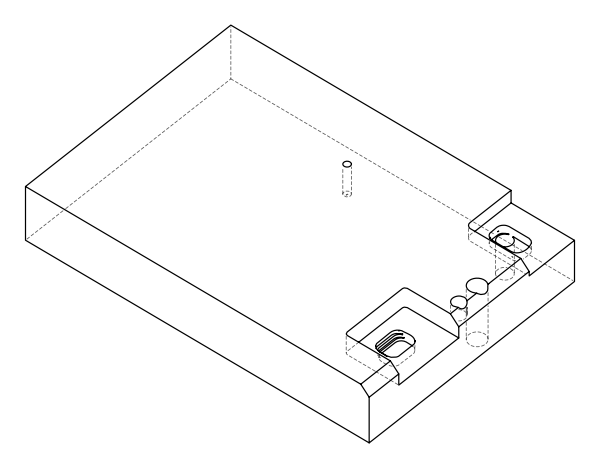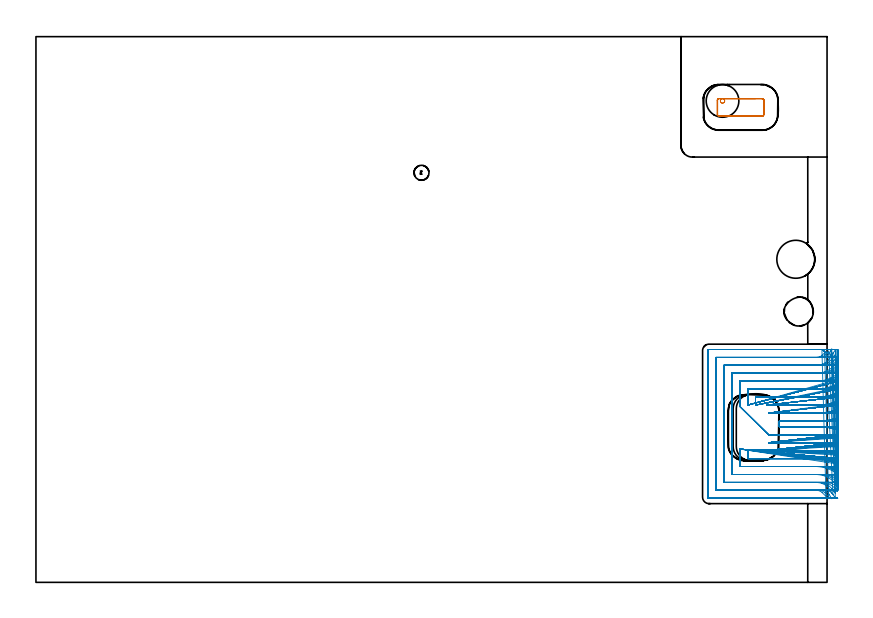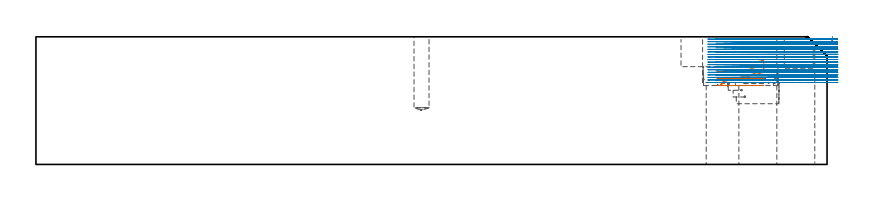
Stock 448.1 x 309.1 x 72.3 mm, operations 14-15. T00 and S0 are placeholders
(PLAN: 15 operations, 10 tool changes, 109.6 min)
(1 SPOT_DRILL | STEP1HOLE | NXT0321_9005460120000 | 0.05 min | 182 mm3)
(2 SPOT_DRILL_1 | STEP1POCKET | NXT0321_9005460120000 | 0.03 min | 1 mm3)
(3 SPOT_DRILL_2 | STEP1POCKET_1 | NXT0321_9005460120000 | 0.03 min | 3 mm3)
(4 DRILL_THROUGH_HOLE_INTO_CENTER | STEP1HOLE | NXT0301_065 | 0.31 min | 4855 mm3)
(5 DRILL_TO_ENLARGE_THROUGH_HOLE | STEP1HOLE | UGT0301_052 | 0.33 min | 21173 mm3)
(6 INDEXABLE_INSERT_DRILL_THROUGH_HOLE_FROM_SOLID | STEP1HOLE_1 | NXT0302_008 | 0.2 min | 19399 mm3)
(7 DRILL_BLIND_HOLE_INTO_CENTER | STEP1POCKET | NXT0301_056 | 0.18 min | 2286 mm3)
(8 DRILL_BLIND_HOLE_INTO_CENTER_1 | STEP1POCKET_1 | NXT0301_128 | 0.08 min | 1912 mm3)
(9 MILL_ROUGH_BLIND_HOLE_CONTOUR | STEP1POCKET_1 | NXT0201_013 | Spiral | 0.67 min | 1902 mm3)
(10 AREA_MILL | FG_CHAMFER_SURFACE | UGT0205_001 | 1.69 min | 3017 mm3)
(11 AREA_MILL_1 | FG_CHAMFER_SURFACE_1 | UGT0205_001 | 3.82 min | 6929 mm3)
(12 MILL_CORNER_NOTCH_RECTANGULAR | CORNER_NOTCH_RECTANGULAR | NXT0201_013 | Follow Part, ap 2.5, ae 75% | 14.14 min | 90274 mm3)
(13 MILL_RECTANGULAR_POCKET | POCKET_RECTANGULAR_STRAIGHT | UGT0201_010 | Follow Part, ap 4, ae 75% | 2.39 min | 37150 mm3)
(14 MILL_RECTANGULAR_POCKET_1 | POCKET_RECTANGULAR_STRAIGHT_1 | UGT0201_010 | Follow Part, ap 4, ae 75% | 0.76 min | 8104 mm3)
(15 MILL_SLOT | SLOT_PARTIAL_RECTANGULAR | NXT0201_008 | Follow Part, ap 1.5, ae 75% | 84.94 min | 137854 mm3)
(TOOL NXT0321_9005460120000 | NC Spot Drill, 142deg, 12mm, Carbide, Uncoated | D12 PA142 FL30 Z2)
(TOOL NXT0301_065 | Carbide Drill 9.4mm [860.1-0940-075A1-MM 2214] | D9.4 PA140 FL98 Z2)
(TOOL UGT0301_052 | Twist Drill 21.5 mm | D21.5 PA118 FL150 Z2)
(TOOL NXT0302_008 | Index. Insert Drill 18.5mm [880-D1850L25-05] | D18.5 PA176 FL93 Z2)
(TOOL NXT0301_056 | Carbide Drill 8.5mm [860.1-0850-026A1-MM 2214] | D8.5 PA140 FL47 Z2)
(TOOL NXT0301_128 | Carbide Drill 12mm [861.1-1200-036A1-GP GC34] | D12 PA150 FL37.4 Z2)
(TOOL NXT0201_013 | ENDMILL 10mm | D10 FL30 Z4)
(TOOL UGT0205_001 | Chamfer Mill 20 x 3 x 45 deg. | D20 FL50 Z2)
(TOOL UGT0201_010 | End Mill 16 mm | D16 FL22 Z2)
(TOOL NXT0201_008 | ENDMILL 6mm [2P460-0600-NA 1630] | D6 FL26 Z6)
(OP 14 MILL_RECTANGULAR_POCKET_1)
G17 G21 G94 G90
T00 M6
G54
G17 G0 G90 X408.655 Y264.1 S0 M3
G43 Z82.429 H0
Z59.584
G94 G1 X411.4 Z58.848 F250.
X411.495 Z58.823
X411.733 Y264.159 Z58.757
X411.947 Y264.279 Z58.691
X412.121 Y264.453 Z58.625
X412.241 Y264.667 Z58.56
X412.3 Y264.905 Z58.494
Y273.195 Z56.273
X412.241 Y273.433 Z56.207
X412.121 Y273.647 Z56.141
X411.947 Y273.821 Z56.075
X411.733 Y273.941 Z56.009
X411.495 Y274. Z55.944
X411.4 Z55.918
X399.1 Z52.622
X386.8 F500.
G3 X385.9 Y273.1 R0.9
G1 Y265.
G3 X386.8 Y264.1 R0.9
G1 X411.4
G3 X412.3 Y265. R0.9
G1 Y273.1
G3 X411.4 Y274. R0.9
G1 X399.1
X398.1
G0 X408.655 Y264.1 Z55.622
G1 X411.4 Z54.887 F250.
X411.495 Z54.862
X411.733 Y264.159 Z54.796
X411.947 Y264.279 Z54.73
X412.121 Y264.453 Z54.664
X412.241 Y264.667 Z54.598
X412.3 Y264.905 Z54.533
Y273.195 Z52.311
X412.241 Y273.433 Z52.246
X412.121 Y273.647 Z52.18
X411.947 Y273.821 Z52.114
X411.733 Y273.941 Z52.048
X411.495 Y274. Z51.982
X411.4 Z51.957
X399.1 Z48.661
X386.8 F500.
G3 X385.9 Y273.1 R0.9
G1 Y265.
G3 X386.8 Y264.1 R0.9
G1 X411.4
G3 X412.3 Y265. R0.9
G1 Y273.1
G3 X411.4 Y274. R0.9
G1 X399.1
X398.1
G0 X407.593 Y273.925 Z51.661
G1 X389.061 Z46.696 F250.
X389.22 Y273.903 Z46.652
X389.52 Y273.781 Z46.566
X389.781 Y273.589 Z46.479
X389.883 Y273.465 Z46.436
X389.978 Y273.333 Z46.392
X390.124 Y272.914 Z46.273
Y272.471 Z46.155
X390.078 Y272.315 Z46.111
X390.008 Y272.135 Z46.059
X389.886 Y271.955 Z46.001
X389.772 Y271.825 Z45.955
X389.62 Y271.696 Z45.901
X389.489 Y271.604 Z45.858
X389.182 Y271.489 Z45.77
X388.855 Y271.455 Z45.683
X388.531 Y271.505 Z45.595
X388.384 Y271.569 Z45.552
X388.24 Y271.636 Z45.509
X387.915 Y271.932 Z45.391
X387.711 Y272.321 Z45.274
X387.653 Y272.756 Z45.156
X387.746 Y273.186 Z45.038
X387.824 Y273.324 Z44.996
X387.942 Y273.478 Z44.944
X388.104 Y273.642 Z44.882
X388.267 Y273.77 Z44.827
X388.503 Y273.879 Z44.757
X388.604 Y273.911 Z44.728
X388.709 Y273.925 Z44.7
X388.18 F500.
X386.593 Y273.92
X386.288 Y273.733
X386.176 Y273.622
X386.157 Y273.414
X386.152 Y265.485
X386.18 Y264.433
X386.451 Y264.267
X386.656 Y264.2
X386.93 Y264.179
X411.621 Y264.181
G3 X412.222 Y265.124 R0.947
G1 X412.224 Y266.563
Y272.691
X412.199 Y273.347
G3 X411.259 Y273.921 R0.912
G1 X410.956 Y273.925
X389.061
G0 Z82.429
M5
M2
(OP 15 MILL_SLOT)
G17 G21 G94 G90
T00 M6
G54
G17 G0 G90 X454.027 Y93.052 S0 M3
G43 Z82.429 H1
Z70.982
G94 G1 X451.1 Y92.392 F250.
G2 X442.192 Y91.4 R40.5 F500.
G1 X421.1
Y88.1
X442.194
G2 X451.1 Y87.109 R40.5
G1 X454.027 Y86.449 F250.
X454.007 Y97.762
X451.1 Y97.019
G2 X442.192 Y95.9 R36. F500.
G1 X417.901
X414.901 F250.
G0 Z82.429
X453.978 Y102.534
Z70.982
G1 X451.1 Y101.686
G2 X442.192 Y100.4 R31.5 F500.
G1 X416.864
X413.864 F250.
G0 Z82.429
X453.932 Y107.402
Z70.982
G1 X451.1 Y106.412
G2 X442.192 Y104.9 R27. F500.
G1 X407.6
Y103.4
Y100.4 F250.
G0 Z82.429
X453.855 Y112.426
Z70.982
G1 X451.1 Y111.238
G2 X442.192 Y109.4 R22.5 F500.
G1 X403.1
Y103.4
Y100.4 F250.
G0 Z82.429
X453.707 Y117.743
Z70.982
G1 X451.1 Y116.259
G2 X442.192 Y113.9 R18. F500.
G1 X398.6
Y102.775
Y99.775 F250.
X414.901 Y83.6 F500.
X417.901 F250.
X442.194 F500.
G2 X451.1 Y82.481 R36.
G1 X454.007 Y81.739 F250.
X414.905 Y79.1 F500.
X417.905 F250.
X442.194 F500.
G2 X451.1 Y77.815 R31.5
G1 X453.978 Y76.967 F250.
X413.659 Y74.6 F500.
X416.659 F250.
X442.194 F500.
G2 X451.1 Y73.089 R27.
G1 X453.932 Y72.099 F250.
X403.1 Y74.9 F500.
Y71.9 F250.
Y70.1 F500.
X442.194
G2 X451.1 Y68.262 R22.5
G1 X453.855 Y67.075 F250.
X398.6 Y75.521 F500.
Y72.521 F250.
Y65.6 F500.
X442.194
G2 X451.1 Y63.242 R18.
G1 X453.707 Y61.758 F250.
X453.354 Y123.736
X451.1 Y121.756
G2 X442.192 Y118.4 R13.5 F500.
G1 X394.1
Y61.1
X442.194
G2 X451.1 Y57.746 R13.5
G1 X453.355 Y55.767 F250.
X451.455 Y129.852
X449.914 Y127.278
G2 X442.192 Y122.9 R9. F500.
G1 X389.6
Y56.6
X442.194
G2 X449.923 Y52.211 R9.
G1 X451.46 Y49.634 F250.
X447.479 Y130.761 F500.
X445.327 Y128.672 F250.
G2 X442.192 Y127.4 R4.5 F500.
G1 X385.1
Y52.1
X442.194
G2 X445.329 Y50.828 R4.5
G1 X447.481 Y48.738 F250.
X445.192 Y131.9 F500.
X442.192 F250.
X381.2 F500.
G3 X380.6 Y131.3 R0.6
G1 Y48.2
G3 X381.2 Y47.6 R0.6
G1 X442.194
X445.194 F250.
G0 Z82.429
X454.049 Y92.633
Z69.536
G1 X451.1 Y92.084
G2 X443.688 Y91.4 R40.5 F500.
G1 X421.1
Y88.1
X443.687
G2 X451.1 Y87.416 R40.5
G1 X454.049 Y86.867 F250.
X454.036 Y97.289
X451.1 Y96.671
G2 X443.688 Y95.9 R36. F500.
G1 X417.901
X414.901 F250.
G0 Z82.429
X454.016 Y101.99
Z69.536
G1 X451.1 Y101.284
G2 X443.688 Y100.4 R31.5 F500.
G1 X416.864
X413.864 F250.
G0 Z82.429
X453.985 Y106.761
Z69.536
G1 X451.1 Y105.937
G2 X443.688 Y104.9 R27. F500.
G1 X407.6
Y103.4
Y100.4 F250.
G0 Z82.429
X453.933 Y111.644
Z69.536
G1 X451.1 Y110.656
G2 X443.688 Y109.4 R22.5 F500.
G1 X403.1
Y103.4
Y100.4 F250.
G0 Z82.429
X453.834 Y116.732
Z69.536
G1 X451.1 Y115.497
G2 X443.688 Y113.9 R18. F500.
G1 X398.6
Y102.775
Y99.775 F250.
X414.9 Y83.6 F500.
X417.9 F250.
X443.687 F500.
G2 X451.1 Y82.829 R36.
G1 X454.036 Y82.211 F250.
X414.905 Y79.1 F500.
X417.905 F250.
X443.687 F500.
G2 X451.1 Y78.215 R31.5
G1 X454.016 Y77.509 F250.
X413.659 Y74.6 F500.
X416.659 F250.
X443.687 F500.
G2 X451.1 Y73.562 R27.
G1 X453.985 Y72.739 F250.
X403.1 Y74.9 F500.
Y71.9 F250.
Y70.1 F500.
X443.687
G2 X451.1 Y68.844 R22.5
G1 X453.933 Y67.855 F250.
X398.6 Y75.521 F500.
Y72.521 F250.
Y65.6 F500.
X443.687
G2 X451.1 Y64.003 R18.
G1 X453.834 Y62.767 F250.
X453.607 Y122.263
X451.1 Y120.616
G2 X443.688 Y118.4 R13.5 F500.
G1 X394.1
Y61.1
X443.687
G2 X451.1 Y58.883 R13.5
G1 X453.607 Y57.235 F250.
X452.684 Y128.888
X450.881 Y126.49
G2 X443.688 Y122.9 R9. F500.
G1 X389.6
Y56.6
X443.687
G2 X450.879 Y53.011 R9.
G1 X452.683 Y50.613 F250.
X449.023 Y131.012 F500.
X446.972 Y128.823 F250.
G2 X443.688 Y127.4 R4.5 F500.
G1 X385.1
Y52.1
X443.687
G2 X446.969 Y50.679 R4.5
G1 X449.022 Y48.491 F250.
X446.688 Y131.9 F500.
X443.688 F250.
X381.2 F500.
G3 X380.6 Y131.3 R0.6
G1 Y48.2
G3 X381.2 Y47.6 R0.6
G1 X443.687
X446.687 F250.
G0 Z82.429
X454.07 Y92.23
Z68.09
G1 X451.1 Y91.806
G2 X445.378 Y91.4 R40.5 F500.
G1 X421.1
Y88.1
X445.376
G2 X451.1 Y87.693 R40.5
G1 X454.07 Y87.269 F250.
X454.062 Y96.834
X451.1 Y96.358
G2 X445.378 Y95.9 R36. F500.
G1 X417.901
X414.901 F250.
G0 Z82.429
X454.05 Y101.469
Z68.09
G1 X451.1 Y100.924
G2 X445.378 Y100.4 R31.5 F500.
G1 X416.864
X413.864 F250.
G0 Z82.429
X454.032 Y106.149
Z68.09
G1 X451.1 Y105.513
G2 X445.378 Y104.9 R27. F500.
G1 X407.6
Y103.4
Y100.4 F250.
G0 Z82.429
X454.001 Y110.903
Z68.09
G1 X451.1 Y110.14
G2 X445.378 Y109.4 R22.5 F500.
G1 X403.1
Y103.4
Y100.4 F250.
G0 Z82.429
X453.944 Y115.787
Z68.09
G1 X451.1 Y114.834
G2 X445.378 Y113.9 R18. F500.
G1 X398.6
Y102.775
Y99.775 F250.
X414.9 Y83.6 F500.
X417.9 F250.
X445.376 F500.
G2 X451.1 Y83.142 R36.
G1 X454.062 Y82.665 F250.
X414.905 Y79.1 F500.
X417.905 F250.
X445.376 F500.
G2 X451.1 Y78.576 R31.5
G1 X454.05 Y78.03 F250.
X413.659 Y74.6 F500.
X416.659 F250.
X445.376 F500.
G2 X451.1 Y73.986 R27.
G1 X454.032 Y73.35 F250.
X403.1 Y74.9 F500.
Y71.9 F250.
Y70.1 F500.
X445.376
G2 X451.1 Y69.36 R22.5
G1 X454.001 Y68.596 F250.
X398.6 Y75.521 F500.
Y72.521 F250.
Y65.6 F500.
X445.376
G2 X451.1 Y64.666 R18.
G1 X453.944 Y63.711 F250.
X453.817 Y120.944
X451.1 Y119.672
G2 X445.378 Y118.4 R13.5 F500.
G1 X394.1
Y61.1
X445.376
G2 X451.1 Y59.826 R13.5
G1 X453.817 Y58.554 F250.
X453.416 Y126.86
X451.1 Y124.953
G2 X445.378 Y122.9 R9. F500.
G1 X389.6
Y56.6
X445.376
G2 X451.1 Y54.545 R9.
G1 X453.415 Y52.637 F250.
X450.779 Y132.187 F500.
X449.25 Y129.606 F250.
G2 X445.378 Y127.4 R4.5 F500.
G1 X385.1
Y52.1
X445.376
G2 X449.242 Y49.903 R4.5
G1 X450.777 Y47.326 F250.
G0 X451.1 Y118.395 Z72.536
G1 Y126.841 Z70.273
Y127.086 Z70.208
X450.965 Y127.758 Z70.024
X450.682 Y128.382 Z69.84
X450.266 Y128.926 Z69.657
X449.737 Y129.361 Z69.473
X449.123 Y129.666 Z69.29
X448.887 Y129.73 Z69.224
X448.417 Y129.848 Z69.094
X447.947 Y129.998 Z68.962
X447.495 Y130.173 Z68.832
X447.21 Y130.297 Z68.749
X446.558 Y130.703 Z68.543
X446.32 Y130.903 Z68.46
X446.106 Y131.063 Z68.388
X445.778 Y131.388 Z68.264
X445.378 Y131.9 Z68.09
X381.2 F500.
G3 X380.6 Y131.3 R0.6
G1 Y48.2
G3 X381.2 Y47.6 R0.6
G1 X445.376
X448.376 F250.
G0 Z82.429
X454.087 Y91.846
Z66.644
G1 X451.1 Y91.571
G2 X447.386 Y91.4 R40.5 F500.
G1 X421.1
Y88.1
X447.383
G2 X451.1 Y87.929 R40.5
G1 X454.087 Y87.654 F250.
X454.084 Y96.402
X451.1 Y96.092
G2 X447.386 Y95.9 R36. F500.
G1 X417.901
X414.901 F250.
X454.079 Y100.974 F500.
X451.1 Y100.62 F250.
G2 X447.386 Y100.4 R31.5 F500.
G1 X416.864
X413.864 F250.
G0 Z82.429
X454.071 Y105.569
Z66.644
G1 X451.1 Y105.157
G2 X447.386 Y104.9 R27. F500.
G1 X407.6
Y103.4
Y100.4 F250.
X454.059 Y110.204 F500.
X451.1 Y109.709 F250.
G2 X447.386 Y109.4 R22.5 F500.
G1 X403.1
Y103.4
Y100.4 F250.
X454.035 Y114.906 F500.
X451.1 Y114.287 F250.
G2 X447.386 Y113.9 R18. F500.
G1 X398.6
Y102.775
Y99.775 F250.
X414.9 Y83.6 F500.
X417.9 F250.
X447.383 F500.
G2 X451.1 Y83.408 R36.
G1 X454.084 Y83.098 F250.
X414.905 Y79.1 F500.
X417.905 F250.
X447.383 F500.
G2 X451.1 Y78.88 R31.5
G1 X454.079 Y78.526 F250.
X413.659 Y74.6 F500.
X416.659 F250.
X447.383 F500.
G2 X451.1 Y74.343 R27.
G1 X454.071 Y73.93 F250.
X403.1 Y74.9 F500.
Y71.9 F250.
Y70.1 F500.
X447.383
G2 X451.1 Y69.791 R22.5
G1 X454.059 Y69.295 F250.
X398.6 Y75.521 F500.
Y72.521 F250.
Y65.6 F500.
X447.383
G2 X451.1 Y65.212 R18.
G1 X454.035 Y64.593 F250.
X453.984 Y119.746
X451.1 Y118.921
G2 X447.386 Y118.4 R13.5 F500.
G1 X394.1
Y61.1
X447.383
G2 X451.1 Y60.578 R13.5
G1 X453.984 Y59.752 F250.
X453.833 Y124.94
X451.1 Y123.702
G2 X447.386 Y122.9 R9. F500.
G1 X389.6
Y56.6
X447.383
G2 X451.1 Y55.797 R9.
G1 X453.832 Y54.558 F250.
X452.784 Y131.578
X450.975 Y129.185
G2 X447.386 Y127.4 R4.5 F500.
G1 X385.1
Y52.1
X447.383
G2 X450.966 Y50.322 R4.5
G1 X452.781 Y47.934 F250.
X450.386 Y131.9 F500.
X447.386 F250.
X381.2 F500.
G3 X380.6 Y131.3 R0.6
G1 Y48.2
G3 X381.2 Y47.6 R0.6
G1 X447.383
X450.383 F250.
G0 Z82.429
X454.099 Y91.47
Z65.198
G1 X451.1 Y91.408
G2 X450.272 Y91.4 R40.5 F500.
G1 X421.1
Y88.1
X450.201
G2 X451.1 Y88.09 R40.5
G1 X454.099 Y88.023 F250.
Y95.979
X451.1 Y95.91
G2 X450.272 Y95.9 R36. F500.
G1 X417.901
X414.901 F250.
X454.099 Y100.49 F500.
X451.1 Y100.411 F250.
G2 X450.272 Y100.4 R31.5 F500.
G1 X416.864
X413.864 F250.
X454.099 Y105.005 F500.
X451.1 Y104.913 F250.
G2 X450.272 Y104.9 R27. F500.
G1 X407.6
Y103.4
Y100.4 F250.
X454.098 Y109.526 F500.
X451.1 Y109.415 F250.
G2 X450.272 Y109.4 R22.5 F500.
G1 X403.1
Y103.4
Y100.4 F250.
X454.097 Y114.057 F500.
X451.1 Y113.919 F250.
G2 X450.272 Y113.9 R18. F500.
G1 X398.6
Y102.775
Y99.775 F250.
X414.9 Y83.6 F500.
X417.9 F250.
X450.201 F500.
G2 X451.1 Y83.589 R36.
G1 X454.099 Y83.514 F250.
X414.905 Y79.1 F500.
X417.905 F250.
X450.201 F500.
G2 X451.1 Y79.087 R31.5
G1 X454.099 Y79.002 F250.
X413.659 Y74.6 F500.
X416.659 F250.
X450.201 F500.
G2 X451.1 Y74.585 R27.
G1 X454.098 Y74.485 F250.
X403.1 Y74.9 F500.
Y71.9 F250.
Y70.1 F500.
X450.201
G2 X451.1 Y70.082 R22.5
G1 X454.098 Y69.962 F250.
X398.6 Y75.521 F500.
Y72.521 F250.
Y65.6 F500.
X450.201
G2 X451.1 Y65.578 R18.
G1 X454.096 Y65.428 F250.
X454.094 Y118.609
X451.1 Y118.425
G2 X450.272 Y118.4 R13.5 F500.
G1 X394.1
Y61.1
X450.201
G2 X451.1 Y61.07 R13.5
G1 X454.093 Y60.87 F250.
X454.087 Y123.214
X451.1 Y122.938
G2 X450.272 Y122.9 R9. F500.
G1 X389.6
Y56.6
X450.201
G2 X451.1 Y56.555 R9.
G1 X454.085 Y56.255 F250.
X454.049 Y128.029
X451.1 Y127.477
G2 X450.272 Y127.4 R4.5 F500.
G1 X385.1
Y52.1
X450.201
G2 X451.1 Y52.009 R4.5
G1 X454.04 Y51.41 F250.
X453.272 Y131.9
X450.272
X381.2 F500.
G3 X380.6 Y131.3 R0.6
G1 Y48.2
G3 X381.2 Y47.6 R0.6
G1 X450.201
X453.201 F250.
G0 X454.1 Y91.404 Z63.752
G1 X451.1 Y91.4
X451.044 F500.
X421.1
Y88.1
X451.04
X451.1
X454.1 Y88.095 F250.
Y95.905
X451.1 Y95.9
X451.044 F500.
X417.901
X414.901 F250.
X454.1 Y100.405 F500.
X451.1 Y100.4 F250.
X451.044 F500.
X416.864
X413.864 F250.
X454.1 Y104.906 F500.
X451.1 Y104.9 F250.
X451.044 F500.
X407.6
Y103.4
Y100.4 F250.
X454.1 Y109.408 F500.
X451.1 Y109.4 F250.
X451.044 F500.
X403.1
Y103.4
Y100.4 F250.
X454.1 Y113.909 F500.
X451.1 Y113.9 F250.
X451.044 F500.
X398.6
Y102.775
Y99.775 F250.
X414.9 Y83.6 F500.
X417.9 F250.
X451.04 F500.
X451.1
X454.1 Y83.595 F250.
X414.905 Y79.1 F500.
X417.905 F250.
X451.04 F500.
X451.1
X454.1 Y79.094 F250.
X413.659 Y74.6 F500.
X416.659 F250.
X451.04 F500.
X451.1
X454.1 Y74.593 F250.
X403.1 Y74.9 F500.
Y71.9 F250.
Y70.1 F500.
X451.04
X451.1
X454.1 Y70.092 F250.
X398.6 Y75.521 F500.
Y72.521 F250.
Y65.6 F500.
X451.04
X451.1
X454.1 Y65.59 F250.
Y118.413
X451.1 Y118.4
X451.044 F500.
X394.1
Y61.1
X451.04
X451.1
X454.1 Y61.086 F250.
Y122.919
X451.1 Y122.9
X451.044 F500.
X389.6
Y56.6
X451.04
X451.1
X454.1 Y56.58 F250.
Y127.438
X451.1 Y127.4
X451.044 F500.
X385.1
Y52.1
X451.04
X451.1
X454.1 Y52.059 F250.
X454.044 Y131.9
X451.044
X381.2 F500.
G3 X380.6 Y131.3 R0.6
G1 Y48.2
G3 X381.2 Y47.6 R0.6
G1 X451.04
X454.04 F250.
G0 X454.1 Y91.4 Z62.306
G1 X451.1
X421.1 F500.
Y88.1
X451.1
X454.1 F250.
Y95.9
X451.1
X417.901 F500.
X414.901 F250.
X454.1 Y100.4 F500.
X451.1 F250.
X416.864 F500.
X413.864 F250.
X454.1 Y104.9 F500.
X451.1 F250.
X407.6 F500.
Y103.4
Y100.4 F250.
X454.1 Y109.4 F500.
X451.1 F250.
X403.1 F500.
Y103.4
Y100.4 F250.
X454.1 Y113.9 F500.
X451.1 F250.
X398.6 F500.
Y102.775
Y99.775 F250.
X414.9 Y83.6 F500.
X417.9 F250.
X451.1 F500.
X454.1 F250.
X414.905 Y79.1 F500.
X417.905 F250.
X451.1 F500.
X454.1 F250.
X413.659 Y74.6 F500.
X416.659 F250.
X451.1 F500.
X454.1 F250.
X403.1 Y74.9 F500.
Y71.9 F250.
Y70.1 F500.
X451.1
X454.1 F250.
X398.6 Y75.521 F500.
Y72.521 F250.
Y65.6 F500.
X451.1
X454.1 F250.
Y118.4
X451.1
X394.1 F500.
Y61.1
X451.1
X454.1 F250.
Y122.9
X451.1
X389.6 F500.
Y56.6
X451.1
X454.1 F250.
Y127.4
X451.1
X385.1 F500.
Y52.1
X451.1
X454.1 F250.
Y131.9
X451.1
X381.2 F500.
G3 X380.6 Y131.3 R0.6
G1 Y48.2
G3 X381.2 Y47.6 R0.6
G1 X451.1
X454.1 F250.
G0 Y91.4 Z60.86
G1 X451.1
X421.1 F500.
Y88.1
X451.1
X454.1 F250.
Y95.9
X451.1
X417.901 F500.
X414.901 F250.
X454.1 Y100.4 F500.
X451.1 F250.
X416.864 F500.
X413.864 F250.
X454.1 Y104.9 F500.
X451.1 F250.
X407.6 F500.
Y103.4
Y100.4 F250.
X454.1 Y109.4 F500.
X451.1 F250.
X403.1 F500.
Y103.4
Y100.4 F250.
X454.1 Y113.9 F500.
X451.1 F250.
X398.6 F500.
Y102.775
Y99.775 F250.
X414.9 Y83.6 F500.
X417.9 F250.
X451.1 F500.
X454.1 F250.
X414.905 Y79.1 F500.
X417.905 F250.
X451.1 F500.
X454.1 F250.
X413.659 Y74.6 F500.
X416.659 F250.
X451.1 F500.
X454.1 F250.
X403.1 Y74.9 F500.
Y71.9 F250.
Y70.1 F500.
X451.1
X454.1 F250.
X398.6 Y75.521 F500.
Y72.521 F250.
Y65.6 F500.
X451.1
X454.1 F250.
Y118.4
X451.1
X394.1 F500.
Y61.1
X451.1
X454.1 F250.
Y122.9
X451.1
X389.6 F500.
Y56.6
X451.1
X454.1 F250.
Y127.4
X451.1
X385.1 F500.
Y52.1
X451.1
X454.1 F250.
Y131.9
X451.1
X381.2 F500.
G3 X380.6 Y131.3 R0.6
G1 Y48.2
G3 X381.2 Y47.6 R0.6
G1 X451.1
X454.1 F250.
G0 Y91.4 Z59.414
G1 X451.1
X421.1 F500.
Y88.1
X451.1
X454.1 F250.
Y95.9
X451.1
X417.901 F500.
X414.901 F250.
X454.1 Y100.4 F500.
X451.1 F250.
X416.864 F500.
X413.864 F250.
X454.1 Y104.9 F500.
X451.1 F250.
X407.6 F500.
Y103.4
Y100.4 F250.
X454.1 Y109.4 F500.
X451.1 F250.
X403.1 F500.
Y103.4
Y100.4 F250.
X454.1 Y113.9 F500.
X451.1 F250.
X398.6 F500.
Y102.775
Y99.775 F250.
X414.9 Y83.6 F500.
X417.9 F250.
X451.1 F500.
X454.1 F250.
X414.905 Y79.1 F500.
X417.905 F250.
X451.1 F500.
X454.1 F250.
X413.659 Y74.6 F500.
X416.659 F250.
X451.1 F500.
X454.1 F250.
X403.1 Y74.9 F500.
Y71.9 F250.
Y70.1 F500.
X451.1
X454.1 F250.
X398.6 Y75.521 F500.
Y72.521 F250.
Y65.6 F500.
X451.1
X454.1 F250.
Y118.4
X451.1
X394.1 F500.
Y61.1
X451.1
X454.1 F250.
Y122.9
X451.1
X389.6 F500.
Y56.6
X451.1
X454.1 F250.
Y127.4
X451.1
X385.1 F500.
Y52.1
X451.1
X454.1 F250.
Y131.9
X451.1
X381.2 F500.
G3 X380.6 Y131.3 R0.6
G1 Y48.2
G3 X381.2 Y47.6 R0.6
G1 X451.1
X454.1 F250.
G0 Y91.4 Z57.968
G1 X451.1
X421.1 F500.
Y88.1
X451.1
X454.1 F250.
Y95.9
X451.1
X417.901 F500.
X414.901 F250.
X454.1 Y100.4 F500.
X451.1 F250.
X416.864 F500.
X413.864 F250.
X454.1 Y104.9 F500.
X451.1 F250.
X407.6 F500.
Y103.4
Y100.4 F250.
X454.1 Y109.4 F500.
X451.1 F250.
X403.1 F500.
Y103.4
Y100.4 F250.
X454.1 Y113.9 F500.
X451.1 F250.
X398.6 F500.
Y102.775
Y99.775 F250.
X414.9 Y83.6 F500.
X417.9 F250.
X451.1 F500.
X454.1 F250.
X414.905 Y79.1 F500.
X417.905 F250.
X451.1 F500.
X454.1 F250.
X413.659 Y74.6 F500.
X416.659 F250.
X451.1 F500.
X454.1 F250.
X403.1 Y74.9 F500.
Y71.9 F250.
Y70.1 F500.
X451.1
X454.1 F250.
X398.6 Y75.521 F500.
Y72.521 F250.
Y65.6 F500.
X451.1
X454.1 F250.
Y118.4
X451.1
X394.1 F500.
Y61.1
X451.1
X454.1 F250.
Y122.9
X451.1
X389.6 F500.
Y56.6
X451.1
X454.1 F250.
Y127.4
X451.1
X385.1 F500.
Y52.1
X451.1
X454.1 F250.
Y131.9
X451.1
X381.2 F500.
G3 X380.6 Y131.3 R0.6
G1 Y48.2
G3 X381.2 Y47.6 R0.6
G1 X451.1
X454.1 F250.
G0 Y91.4 Z56.522
G1 X451.1
X421.1 F500.
Y88.1
X451.1
X454.1 F250.
Y95.9
X451.1
X417.901 F500.
X414.901 F250.
X454.1 Y100.4 F500.
X451.1 F250.
X416.864 F500.
X413.864 F250.
X454.1 Y104.9 F500.
X451.1 F250.
X407.6 F500.
Y103.4
Y100.4 F250.
X454.1 Y109.4 F500.
X451.1 F250.
X403.1 F500.
Y103.4
Y100.4 F250.
X454.1 Y113.9 F500.
X451.1 F250.
X398.6 F500.
Y102.775
Y99.775 F250.
X414.9 Y83.6 F500.
X417.9 F250.
X451.1 F500.
X454.1 F250.
X414.905 Y79.1 F500.
X417.905 F250.
X451.1 F500.
X454.1 F250.
X413.658 Y74.6 F500.
X416.658 F250.
X451.1 F500.
X454.1 F250.
X403.1 Y74.9 F500.
Y71.9 F250.
Y70.1 F500.
X451.1
X454.1 F250.
X398.6 Y75.521 F500.
Y72.521 F250.
Y65.6 F500.
X451.1
X454.1 F250.
Y118.4
X451.1
X394.1 F500.
Y61.1
X451.1
X454.1 F250.
Y122.9
X451.1
X389.6 F500.
Y56.6
X451.1
X454.1 F250.
Y127.4
X451.1
X385.1 F500.
Y52.1
X451.1
X454.1 F250.
Y131.9
X451.1
X381.2 F500.
G3 X380.6 Y131.3 R0.6
G1 Y48.2
G3 X381.2 Y47.6 R0.6
G1 X451.1
X454.1 F250.
G0 Y91.4 Z55.076
G1 X451.1
X421.1 F500.
Y88.1
X451.1
X454.1 F250.
Y95.9
X451.1
X417.901 F500.
X414.901 F250.
X454.1 Y100.4 F500.
X451.1 F250.
X416.864 F500.
X413.864 F250.
X454.1 Y104.9 F500.
X451.1 F250.
X407.6 F500.
Y103.4
Y100.4 F250.
X454.1 Y109.4 F500.
X451.1 F250.
X403.1 F500.
Y103.4
Y100.4 F250.
X454.1 Y113.9 F500.
X451.1 F250.
X398.6 F500.
Y102.775
Y99.775 F250.
X414.9 Y83.6 F500.
X417.9 F250.
X451.1 F500.
X454.1 F250.
X414.905 Y79.1 F500.
X417.905 F250.
X451.1 F500.
X454.1 F250.
X413.658 Y74.6 F500.
X416.658 F250.
X451.1 F500.
X454.1 F250.
X403.1 Y74.9 F500.
Y71.9 F250.
Y70.1 F500.
X451.1
X454.1 F250.
X398.6 Y75.521 F500.
Y72.521 F250.
Y65.6 F500.
X451.1
X454.1 F250.
Y118.4
X451.1
X394.1 F500.
Y61.1
X451.1
X454.1 F250.
Y122.9
X451.1
X389.6 F500.
Y56.6
X451.1
X454.1 F250.
Y127.4
X451.1
X385.1 F500.
Y52.1
X451.1
X454.1 F250.
Y131.9
X451.1
X381.2 F500.
G3 X380.6 Y131.3 R0.6
G1 Y48.2
G3 X381.2 Y47.6 R0.6
G1 X451.1
X454.1 F250.
G0 Y91.4 Z53.63
G1 X451.1
X421.1 F500.
Y88.1
X451.1
X454.1 F250.
Y95.9
X451.1
X417.901 F500.
X414.901 F250.
X454.1 Y100.4 F500.
X451.1 F250.
X416.864 F500.
X413.864 F250.
X454.1 Y104.9 F500.
X451.1 F250.
X407.6 F500.
Y103.4
Y100.4 F250.
X454.1 Y109.4 F500.
X451.1 F250.
X403.1 F500.
Y103.4
Y100.4 F250.
X454.1 Y113.9 F500.
X451.1 F250.
X398.6 F500.
Y102.775
Y99.775 F250.
X414.9 Y83.6 F500.
X417.9 F250.
X451.1 F500.
X454.1 F250.
X414.905 Y79.1 F500.
X417.905 F250.
X451.1 F500.
X454.1 F250.
X413.659 Y74.6 F500.
X416.659 F250.
X451.1 F500.
X454.1 F250.
X403.1 Y74.9 F500.
Y71.9 F250.
Y70.1 F500.
X451.1
X454.1 F250.
X398.6 Y75.521 F500.
Y72.521 F250.
Y65.6 F500.
X451.1
X454.1 F250.
Y118.4
X451.1
X394.1 F500.
Y61.1
X451.1
X454.1 F250.
Y122.9
X451.1
X389.6 F500.
Y56.6
X451.1
X454.1 F250.
Y127.4
X451.1
X385.1 F500.
Y52.1
X451.1
X454.1 F250.
Y131.9
X451.1
X381.2 F500.
G3 X380.6 Y131.3 R0.6
G1 Y48.2
G3 X381.2 Y47.6 R0.6
G1 X451.1
X454.1 F250.
G0 Y91.4 Z52.184
G1 X451.1
X421.1 F500.
Y88.1
X451.1
X454.1 F250.
Y95.9
X451.1
X417.901 F500.
X414.901 F250.
X454.1 Y100.4 F500.
X451.1 F250.
X416.864 F500.
X413.864 F250.
X454.1 Y104.9 F500.
X451.1 F250.
X407.6 F500.
Y103.4
Y100.4 F250.
X454.1 Y109.4 F500.
X451.1 F250.
X403.1 F500.
Y103.4
Y100.4 F250.
X454.1 Y113.9 F500.
X451.1 F250.
X398.6 F500.
Y102.775
Y99.775 F250.
X414.9 Y83.6 F500.
X417.9 F250.
X451.1 F500.
X454.1 F250.
X414.905 Y79.1 F500.
X417.905 F250.
X451.1 F500.
X454.1 F250.
X413.659 Y74.6 F500.
X416.659 F250.
X451.1 F500.
X454.1 F250.
X403.1 Y74.9 F500.
Y71.9 F250.
Y70.1 F500.
X451.1
X454.1 F250.
X398.6 Y75.521 F500.
Y72.521 F250.
Y65.6 F500.
X451.1
X454.1 F250.
Y118.4
X451.1
X394.1 F500.
Y61.1
X451.1
X454.1 F250.
Y122.9
X451.1
X389.6 F500.
Y56.6
X451.1
X454.1 F250.
Y127.4
X451.1
X385.1 F500.
Y52.1
X451.1
X454.1 F250.
Y131.9
X451.1
X381.2 F500.
G3 X380.6 Y131.3 R0.6
G1 Y48.2
G3 X381.2 Y47.6 R0.6
G1 X451.1
X454.1 F250.
G0 Y91.4 Z50.738
G1 X451.1
X421.1 F500.
Y88.1
X451.1
X454.1 F250.
Y95.9
X451.1
X417.901 F500.
X414.901 F250.
X454.1 Y100.4 F500.
X451.1 F250.
X416.864 F500.
X413.864 F250.
X454.1 Y104.9 F500.
X451.1 F250.
X407.6 F500.
Y103.4
Y100.4 F250.
X454.1 Y109.4 F500.
X451.1 F250.
X403.1 F500.
Y103.4
Y100.4 F250.
X454.1 Y113.9 F500.
X451.1 F250.
X398.6 F500.
Y102.775
Y99.775 F250.
X414.9 Y83.6 F500.
X417.9 F250.
X451.1 F500.
X454.1 F250.
X414.905 Y79.1 F500.
X417.905 F250.
X451.1 F500.
X454.1 F250.
X413.658 Y74.6 F500.
X416.658 F250.
X451.1 F500.
X454.1 F250.
X403.1 Y74.9 F500.
Y71.9 F250.
Y70.1 F500.
X451.1
X454.1 F250.
X398.6 Y75.521 F500.
Y72.521 F250.
Y65.6 F500.
X451.1
X454.1 F250.
Y118.4
X451.1
X394.1 F500.
Y61.1
X451.1
X454.1 F250.
Y122.9
X451.1
X389.6 F500.
Y56.6
X451.1
X454.1 F250.
Y127.4
X451.1
X385.1 F500.
Y52.1
X451.1
X454.1 F250.
Y131.9
X451.1
X381.2 F500.
G3 X380.6 Y131.3 R0.6
G1 Y48.2
G3 X381.2 Y47.6 R0.6
G1 X451.1
X454.1 F250.
G0 Y91.4 Z49.292
G1 X451.1
X421.1 F500.
Y88.1
X451.1
X454.1 F250.
Y95.9
X451.1
X417.901 F500.
X414.901 F250.
X454.1 Y100.4 F500.
X451.1 F250.
X416.864 F500.
X413.864 F250.
X454.1 Y104.9 F500.
X451.1 F250.
X407.6 F500.
Y103.4
Y100.4 F250.
X454.1 Y109.4 F500.
X451.1 F250.
X403.1 F500.
Y103.4
Y100.4 F250.
X454.1 Y113.9 F500.
X451.1 F250.
X398.6 F500.
Y102.775
Y99.775 F250.
X414.9 Y83.6 F500.
X417.9 F250.
X451.1 F500.
X454.1 F250.
X414.905 Y79.1 F500.
X417.905 F250.
X451.1 F500.
X454.1 F250.
X413.657 Y74.6 F500.
X416.657 F250.
X451.1 F500.
X454.1 F250.
X403.1 Y74.9 F500.
Y71.9 F250.
Y70.1 F500.
X451.1
X454.1 F250.
X398.6 Y75.521 F500.
Y72.521 F250.
Y65.6 F500.
X451.1
X454.1 F250.
Y118.4
X451.1
X394.1 F500.
Y61.1
X451.1
X454.1 F250.
Y122.9
X451.1
X389.6 F500.
Y56.6
X451.1
X454.1 F250.
Y127.4
X451.1
X385.1 F500.
Y52.1
X451.1
X454.1 F250.
Y131.9
X451.1
X381.2 F500.
G3 X380.6 Y131.3 R0.6
G1 Y48.2
G3 X381.2 Y47.6 R0.6
G1 X451.1
X454.1 F250.
G0 Y91.4 Z47.846
G1 X451.1
X421.1 F500.
Y88.1
X451.1
X454.1 F250.
Y95.9
X451.1
X417.901 F500.
X414.901 F250.
X454.1 Y100.4 F500.
X451.1 F250.
X416.864 F500.
X413.864 F250.
X454.1 Y104.9 F500.
X451.1 F250.
X407.6 F500.
Y103.4
Y100.4 F250.
X454.1 Y109.4 F500.
X451.1 F250.
X403.1 F500.
Y103.4
Y100.4 F250.
X454.1 Y113.9 F500.
X451.1 F250.
X398.6 F500.
Y102.775
Y99.775 F250.
X414.9 Y83.6 F500.
X417.9 F250.
X451.1 F500.
X454.1 F250.
X414.905 Y79.1 F500.
X417.905 F250.
X451.1 F500.
X454.1 F250.
X413.656 Y74.6 F500.
X416.656 F250.
X451.1 F500.
X454.1 F250.
X403.1 Y74.9 F500.
Y71.9 F250.
Y70.1 F500.
X451.1
X454.1 F250.
X398.6 Y75.521 F500.
Y72.521 F250.
Y65.6 F500.
X451.1
X454.1 F250.
Y118.4
X451.1
X394.1 F500.
Y61.1
X451.1
X454.1 F250.
Y122.9
X451.1
X389.6 F500.
Y56.6
X451.1
X454.1 F250.
Y127.4
X451.1
X385.1 F500.
Y52.1
X451.1
X454.1 F250.
Y131.9
X451.1
X381.2 F500.
G3 X380.6 Y131.3 R0.6
G1 Y48.2
G3 X381.2 Y47.6 R0.6
G1 X451.1
X454.1 F250.
G0 Y91.4 Z46.4
G1 X451.1
X421.1 F500.
Y88.1
X451.1
X454.1 F250.
Y95.9
X451.1
X417.901 F500.
X414.901 F250.
X454.1 Y100.4 F500.
X451.1 F250.
X416.864 F500.
X413.864 F250.
X454.1 Y104.9 F500.
X451.1 F250.
X407.6 F500.
Y103.4
Y100.4 F250.
X454.1 Y109.4 F500.
X451.1 F250.
X403.1 F500.
Y103.4
Y100.4 F250.
X454.1 Y113.9 F500.
X451.1 F250.
X398.6 F500.
Y102.775
Y99.775 F250.
X414.9 Y83.6 F500.
X417.9 F250.
X451.1 F500.
X454.1 F250.
X414.905 Y79.1 F500.
X417.905 F250.
X451.1 F500.
X454.1 F250.
X413.655 Y74.6 F500.
X416.655 F250.
X451.1 F500.
X454.1 F250.
X403.1 Y74.9 F500.
Y71.9 F250.
Y70.1 F500.
X451.1
X454.1 F250.
X398.6 Y75.521 F500.
Y72.521 F250.
Y65.6 F500.
X451.1
X454.1 F250.
Y118.4
X451.1
X394.1 F500.
Y61.1
X451.1
X454.1 F250.
Y122.9
X451.1
X389.6 F500.
Y56.6
X451.1
X454.1 F250.
Y127.4
X451.1
X385.1 F500.
Y52.1
X451.1
X454.1 F250.
Y131.9
X451.1
X381.2 F500.
G3 X380.6 Y131.3 R0.6
G1 Y48.2
G3 X381.2 Y47.6 R0.6
G1 X451.1
X454.1 F250.
G0 Z82.429
M5
M2
